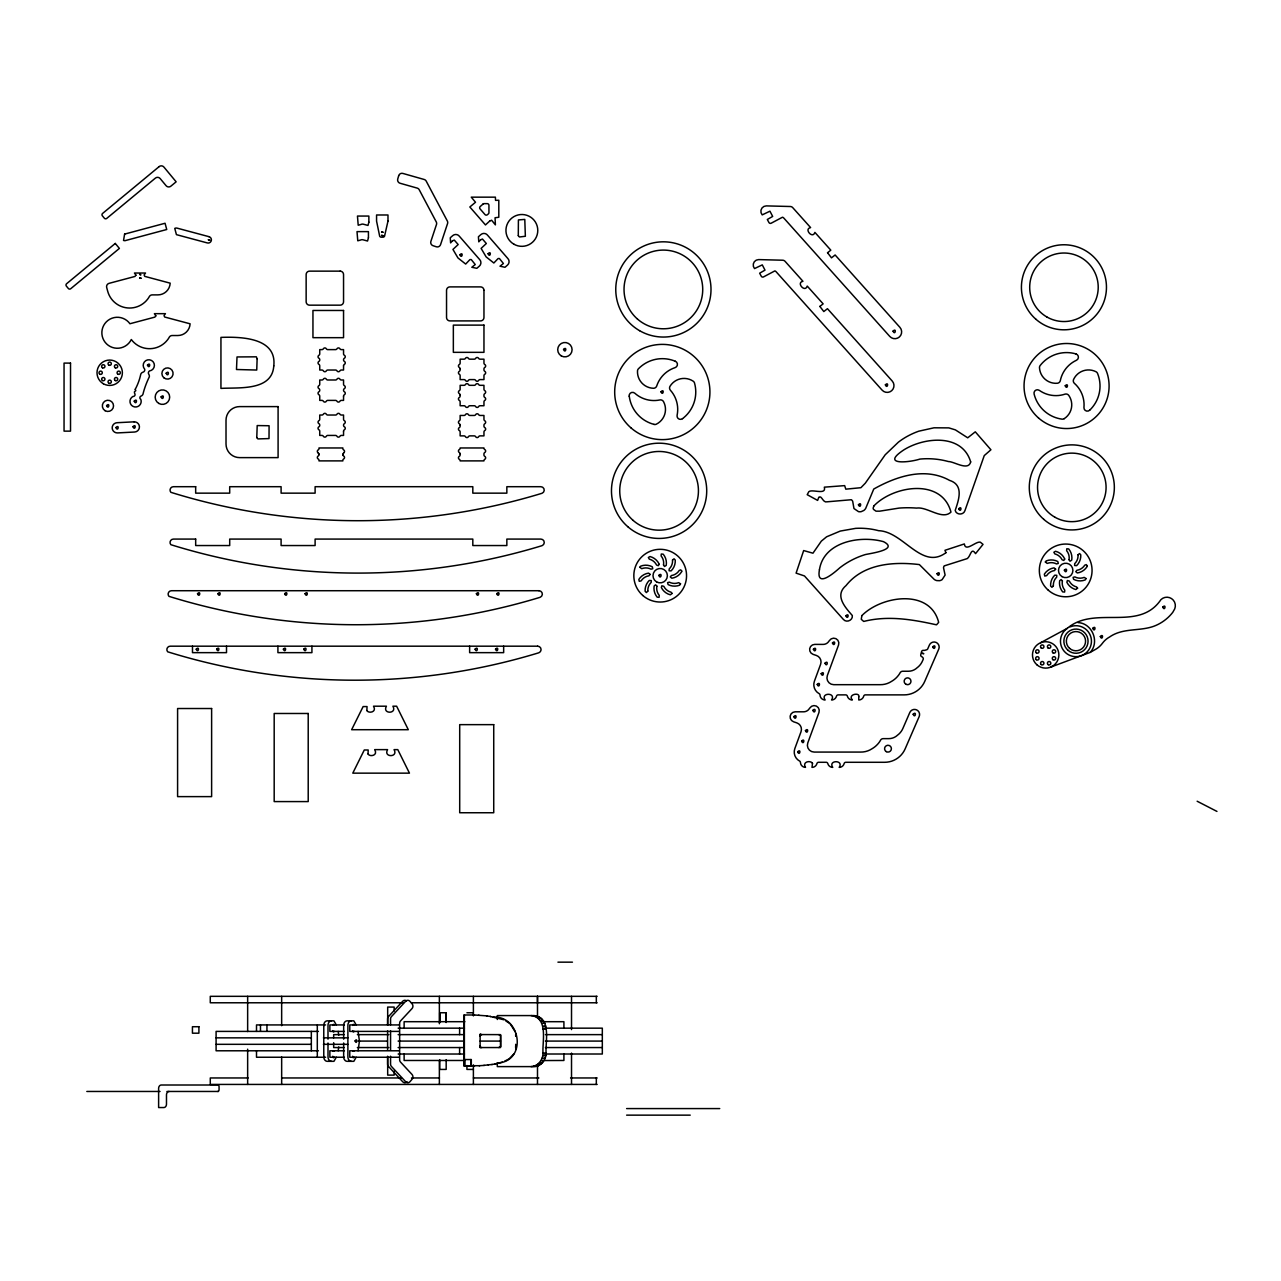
<?xml version="1.0" encoding="UTF-8"?>
<svg xmlns="http://www.w3.org/2000/svg" width="1281" height="1281" viewBox="0 0 1281 1281"><rect width="100%" height="100%" fill="white"/><g stroke="black" fill="none" stroke-linecap="round" stroke-linejoin="round"><path stroke-width="1.5" d="M439.719 1022.334L439.719 1012.759L446.172 1012.759L446.172 1022.526M446.172 1022.334L446.172 1012.759M537.492 1002.783L537.492 996.33L537.492 1017.867M332.772 1030.629L333.364 1031.926L334.437 1031.397M352.659 1030.629L353.252 1031.926L354.325 1031.397M531.055 1066.609C538.052 1066.577 543.144 1059.643 543 1052.998C542.183 1041.869 548.604 1017.578 531.055 1015.577M497.3 1062.67L497.3 1066.609L534.129 1066.609C541.142 1066.577 546.218 1059.643 546.074 1052.998C545.274 1041.869 551.695 1017.578 534.129 1015.577L497.3 1015.577L497.3 1019.5M338.2 1050.788L338.728 1046.913M358.072 1050.788L359.433 1041.085L358.072 1031.397M332.772 1025.408L333.476 1024.368L334.437 1024.928M352.643 1025.408L353.348 1024.368L354.325 1024.928M332.82 1056.249L333.38 1057.77L334.437 1057.241M352.691 1056.249L353.252 1057.77L354.325 1057.241M515.651 1049.507L516.259 1046.513M332.804 1051.028L334.437 1050.788M352.691 1051.028L354.325 1050.788M336.279 1057.241L333.957 1061.325L327.199 1061.325A4.564 3.443 -90 0 1 323.773 1056.361M356.15 1057.241L353.844 1061.325L347.087 1061.325A4.564 3.443 -90 0 1 343.66 1056.361L343.66 1042.99M1052.998 665.896L1050.724 667.113L1090.147 652.413C1099.995 642.021 1092.165 623.094 1077.929 622.598M515.715 1036.313L515.635 1034.536M480.103 1045.856L480.023 1047.442L481.784 1047.522M513.809 1054.007L509.214 1058.811L504.618 1061.212M515.635 1047.634L515.715 1045.872M480.407 1034.424L480.103 1036.329M498.773 1034.648L500.759 1035.176L500.807 1046.689L498.773 1047.522M1090.147 652.413L1095.623 649.323A22.466 22.466 0 0 0 1102.605 643.046A21.729 21.729 0 0 1 1109.538 637.025C1122.829 627.69 1139.289 631.469 1153.765 626.281A42.946 42.946 0 0 0 1172.755 612.35L1174.725 608.875A8.471 8.471 0 0 0 1160.922 599.652C1138.761 632.286 1094.647 604.952 1067.345 628.298L1040.62 642.726M481.288 1034.648L479.702 1034.568L500.455 1034.632L500.455 1047.554L480.119 1047.554L480.119 1034.632M1070.035 626.857L1072.934 625.993A15.5 15.5 0 0 1 1091.156 644.199A15.5 15.5 0 0 1 1067.345 654.063A15.5 15.5 0 0 1 1067.345 628.298M498.805 1063.006C527.196 1059.979 520.791 1015.657 493.297 1017.098M502.36 1062.109L495.123 1063.919M491.76 1064.511L495.619 1063.919M480.151 1034.343L481.784 1034.648M483.802 1065.408L488.573 1064.815M488.093 1064.815L492.256 1064.511M479.206 1065.712L484.298 1065.408M469.086 1066.016L474.803 1065.712M557.94 962.159L572.447 962.159M597.138 996.33L210.276 996.33L210.276 1002.783L403.435 1002.783M411.425 1002.783L597.138 1002.783M466.925 1012.759L473.394 1012.759M474.482 1014.984L463.882 1014.984L463.882 1066.016L471.312 1066.016L471.312 1059.547L464.379 1059.547M533.713 1015.913L536.787 1015.913M536.227 1016.922L539.317 1016.922M538.5 1018.539L541.575 1018.539M540.39 1020.701L543.48 1020.701M464.875 1021.694L404.123 1021.694L404.123 1028.163M543.048 1021.694L563.912 1021.694L563.912 1028.163M541.815 1023.279L544.889 1023.279M325.63 1024.928L256.504 1024.928L256.504 1031.397M344.397 1024.928L329.874 1024.928L329.874 1031.397L344.397 1031.397M399.288 1024.928L349.777 1024.928L349.777 1031.397L399.288 1031.397M542.696 1026.161L545.786 1026.161M398.151 1028.163L464.443 1028.163M544.361 1028.163L602.326 1028.163L602.326 1054.007L544.361 1054.007M543 1029.187L546.074 1029.187M318.409 1031.397L216.089 1031.397L216.089 1050.788L318.409 1050.788M344.189 1034.632L333.668 1034.632L333.668 1037.85M357.383 1034.632L388.88 1034.632M398.119 1034.632L464.346 1034.632M545.418 1034.632L602.326 1034.632M216.089 1037.85L311.331 1037.85M323.42 1037.85L347.888 1037.85M358.152 1041.085L387.006 1041.085M398.119 1041.085L464.346 1041.085M480.119 1041.085L500.455 1041.085M545.418 1041.085L602.326 1041.085M216.089 1044.319L311.331 1044.319M323.42 1044.319L347.888 1044.319M344.189 1047.554L333.668 1047.554L333.668 1042.702M357.383 1047.554L388.88 1047.554M398.119 1047.554L464.346 1047.554M545.418 1047.554L602.326 1047.554M344.397 1050.788L329.874 1050.788L329.874 1057.241L344.397 1057.241M399.288 1050.788L349.777 1050.788L349.777 1057.241L399.288 1057.241M543 1052.998L546.074 1052.998M398.151 1054.023L464.443 1054.023M542.76 1055.656L545.85 1055.656M325.63 1057.241L256.504 1057.241L256.504 1050.788M542.087 1058.202L545.162 1058.202M464.875 1060.476L404.123 1060.476L404.123 1054.023M540.982 1060.556L563.912 1060.476L563.912 1054.023M539.493 1062.622L542.584 1062.622M537.684 1064.303L540.774 1064.303M474.306 1065.712L479.702 1065.712M535.618 1065.568L538.709 1065.568M533.376 1066.336L536.467 1066.336M473.394 1069.427L466.925 1069.427L466.925 1065.52M248.146 1077.962L210.276 1077.962L210.276 1084.431L597.138 1084.431M281.66 1077.962L401.449 1077.962M411.425 1077.962L439.463 1077.962M473.394 1077.962L538.869 1077.962M570.573 1077.962L597.138 1077.962M86.82 1091.46L160.045 1091.46M166.93 1091.46L218.378 1091.46M626.617 1108.577L719.73 1108.577M626.617 1115.143L690.219 1115.143M474.002 1014.984L479.078 1015.289M478.582 1015.289L487.052 1015.897M486.556 1015.897L490.719 1016.49M490.223 1016.49L503.897 1019.788M1197.143 801.233L1216.95 811.417M505.851 1020.989L510.142 1023.695L515.25 1031.894M356.15 1024.928L353.844 1020.845L347.087 1020.845A4.564 3.443 -90 0 0 343.66 1025.825L343.66 1039.179M336.279 1024.928L333.957 1020.845L327.199 1020.845A4.564 3.443 -90 0 0 323.773 1025.825M515.651 1033.303L516.259 1035.705M338.2 1031.397L338.728 1035.272M596.322 996.33L596.322 1002.783M596.322 1077.962L596.322 1084.431M571.518 996.33L571.518 1029.604M571.518 1053.094L571.518 1084.431M537.492 1064.847L537.492 1084.431M515.715 1044.319L515.715 1047.554M503.657 646.184L503.657 652.653L469.631 652.653L469.631 646.184M473.394 996.33L473.394 1015.897M473.394 1064.847L473.394 1084.431M470.832 1059.547L470.832 1066.016M464.875 1059.547L464.875 1066.016M464.379 1014.984L464.379 1066.016M459.607 1028.163L459.607 1034.632M459.607 1047.554L459.607 1054.023M446.172 1059.643L446.172 1069.427L439.719 1069.427L439.719 1059.643M439.719 1012.759L439.719 1022.526M439.367 996.33L439.367 1023.727M439.367 1060.924L439.367 1084.431M394.148 1011.077L394.148 1007.074L387.679 1007.074L387.679 1025.088M394.148 1071.108L394.148 1075.111L387.679 1075.111L387.679 1057.097M390.561 1024.864L390.561 1018.987A3.395 3.026 -90 0 1 391.49 1016.538L405.709 1001.246A3.395 3.026 -90 0 1 409.984 1001.358L412.082 1003.808A3.395 3.026 -90 0 1 411.986 1008.611L400.569 1020.893A3.395 3.026 -90 0 0 399.64 1023.343L399.64 1059.691A3.395 3.026 -90 0 0 400.569 1062.141L411.986 1074.423A3.395 3.026 -90 0 1 412.082 1079.226L409.984 1081.692A3.395 3.026 -90 0 1 405.709 1081.788L391.49 1066.513A3.395 3.026 -90 0 1 390.561 1064.047L390.561 1056.217M390.561 1030.741L390.561 1050.34M387.599 1024.864L387.599 1018.987A3.395 3.026 -90 0 1 388.543 1016.538L402.746 1001.246A3.395 3.026 -90 0 1 406.509 1000.861M387.599 1030.741L387.599 1050.34M387.599 1056.217L387.599 1064.047A3.395 3.026 -90 0 0 388.543 1066.513L402.746 1081.788A3.395 3.026 -90 0 0 407.038 1081.692M328 1039.179L328 1025.825A4.564 3.443 -90 0 1 331.427 1020.845M328 1042.99L328 1056.361A4.564 3.443 -90 0 0 331.427 1061.325M323.773 1025.168L323.773 1057.017M317.304 1025.168L317.304 1057.017M311.924 646.184L311.924 652.653L277.913 652.653L277.913 646.184M311.331 1031.397L311.331 1050.788M281.66 996.33L281.66 1025.697M281.66 1057.017L281.66 1084.431M266.944 1024.928L266.944 1030.901M260.475 1024.928L260.475 1030.901M247.649 996.33L247.649 1031.557M247.649 1049.187L247.649 1084.431M226.513 646.184L226.513 652.653L192.486 652.653L192.486 646.184M169.108 1091.46A3.395 2.626 -90 0 0 166.482 1094.871L166.482 1104.158A3.395 2.626 -90 0 1 163.856 1107.553L158.62 1107.553L158.62 1088.402A3.395 2.626 -90 0 1 161.246 1085.007L217.754 1085.007A1.697 1.313 -90 0 1 219.067 1086.704L219.067 1089.763A1.697 1.313 -90 0 1 217.754 1091.46M351.314 1020.845A4.564 3.443 -90 0 0 347.888 1025.825L347.888 1056.361A4.564 3.443 -90 0 0 351.314 1061.325M343.676 453.074A1.697 1.697 0 0 0 343.676 456.02A1.697 1.697 0 0 1 343.676 458.966A1.697 1.697 0 0 0 342.892 460.888L318.953 460.888A1.697 1.697 0 0 0 318.168 458.966A1.697 1.697 0 0 1 318.168 456.02A1.697 1.697 0 0 0 318.168 453.074M318.985 453.97A2.802 2.802 0 0 1 319.017 454.547M318.168 452.85A1.697 1.697 0 0 1 318.168 449.903A1.697 1.697 0 0 0 318.953 447.966L342.892 447.966A1.697 1.697 0 0 0 343.676 449.903A1.697 1.697 0 0 1 343.676 452.85M342.876 454.899A2.802 2.802 0 0 1 342.828 454.323M654.047 424.379A33.386 33.386 0 0 1 629.259 396.181M653.983 424.411A3.395 3.395 0 0 0 656.352 424.171A16.461 16.461 0 0 0 663.542 401.674A3.395 3.395 0 0 0 659.779 399.96A28.774 28.774 0 0 1 634.832 393.235A3.395 3.395 0 0 0 629.179 396.229M257.129 358.808L256.744 370.049L236.489 369.504L237.017 356.951L256.344 356.823L257.129 358.808M343.548 431.233L343.548 435.428L341.403 435.428A1.697 1.697 0 0 0 339.929 436.293A1.697 1.697 0 0 1 336.983 436.293A1.697 1.697 0 0 0 335.51 435.428L327.792 435.428A1.697 1.697 0 0 0 326.319 436.293A1.697 1.697 0 0 1 323.372 436.293A1.697 1.697 0 0 0 321.899 435.428L319.738 435.428L319.738 431.233A1.697 1.697 0 0 0 318.889 429.759A1.697 1.697 0 0 1 318.889 426.813A1.697 1.697 0 0 0 319.738 425.34A2.802 2.802 0 0 0 319.706 424.764A1.697 1.697 0 0 0 318.889 423.643A1.697 1.697 0 0 1 318.889 420.696A1.697 1.697 0 0 0 319.738 419.223L319.738 415.028L321.899 415.028A1.697 1.697 0 0 0 323.372 414.179A1.697 1.697 0 0 1 326.319 414.179A1.697 1.697 0 0 0 327.792 415.028L335.51 415.028A1.697 1.697 0 0 0 336.983 414.179A1.697 1.697 0 0 1 339.929 414.179A1.697 1.697 0 0 0 341.403 415.028L343.548 415.028L343.548 419.223A1.697 1.697 0 0 0 344.413 420.696A1.697 1.697 0 0 1 344.413 423.643A1.697 1.697 0 0 0 343.596 424.764A2.802 2.802 0 0 0 343.548 425.34A1.697 1.697 0 0 0 344.413 426.813A1.697 1.697 0 0 1 344.413 429.759A1.697 1.697 0 0 0 343.548 431.233M343.548 396.197L343.548 400.393L341.403 400.393A1.697 1.697 0 0 0 339.929 401.241A1.697 1.697 0 0 1 336.983 401.241A1.697 1.697 0 0 0 335.51 400.393L327.792 400.393A1.697 1.697 0 0 0 326.319 401.241A1.697 1.697 0 0 1 323.372 401.241A1.697 1.697 0 0 0 321.899 400.393L319.738 400.393L319.738 396.197A1.697 1.697 0 0 0 318.889 394.724A1.697 1.697 0 0 1 318.889 391.778A1.697 1.697 0 0 0 319.738 390.305A2.802 2.802 0 0 0 319.706 389.728A1.697 1.697 0 0 0 318.889 388.607A1.697 1.697 0 0 1 318.889 385.661A1.697 1.697 0 0 0 319.738 384.188L319.738 379.993L321.899 379.993A1.697 1.697 0 0 0 323.372 379.144A1.697 1.697 0 0 1 326.319 379.144A1.697 1.697 0 0 0 327.792 379.993L335.51 379.993A1.697 1.697 0 0 0 336.983 379.144A1.697 1.697 0 0 1 339.929 379.144A1.697 1.697 0 0 0 341.403 379.993L343.548 379.993L343.548 384.188A1.697 1.697 0 0 0 344.413 385.661A1.697 1.697 0 0 1 344.413 388.607A1.697 1.697 0 0 0 343.596 389.728A2.802 2.802 0 0 0 343.548 390.305A1.697 1.697 0 0 0 344.413 391.778A1.697 1.697 0 0 1 344.413 394.724A1.697 1.697 0 0 0 343.548 396.197M343.548 365.838L343.548 370.033L341.403 370.033A1.697 1.697 0 0 0 339.929 370.882A1.697 1.697 0 0 1 336.983 370.882A1.697 1.697 0 0 0 335.51 370.033L327.792 370.033A1.697 1.697 0 0 0 326.319 370.882A1.697 1.697 0 0 1 323.372 370.882A1.697 1.697 0 0 0 321.899 370.033L319.738 370.033L319.738 365.838A1.697 1.697 0 0 0 318.889 364.364A1.697 1.697 0 0 1 318.889 361.418A1.697 1.697 0 0 0 319.738 359.945A2.802 2.802 0 0 0 319.706 359.353A1.697 1.697 0 0 0 318.889 358.232A1.697 1.697 0 0 1 318.889 355.285A1.697 1.697 0 0 0 319.738 353.812L319.738 349.617L321.899 349.617A1.697 1.697 0 0 0 323.372 348.768A1.697 1.697 0 0 1 326.319 348.768A1.697 1.697 0 0 0 327.792 349.617L335.51 349.617A1.697 1.697 0 0 0 336.983 348.768A1.697 1.697 0 0 1 339.929 348.768A1.697 1.697 0 0 0 341.403 349.617L343.548 349.617L343.548 353.812A1.697 1.697 0 0 0 344.413 355.285A1.697 1.697 0 0 1 344.413 358.232A1.697 1.697 0 0 0 343.596 359.353A2.802 2.802 0 0 0 343.548 359.945A1.697 1.697 0 0 0 344.413 361.418A1.697 1.697 0 0 1 344.413 364.364A1.697 1.697 0 0 0 343.548 365.838M460.135 453.97L460.135 454.883A1.697 1.697 0 0 1 459.287 456.356A1.697 1.697 0 0 0 459.287 459.303A1.697 1.697 0 0 1 460.135 460.888L483.946 460.888A1.697 1.697 0 0 1 484.794 459.303A1.697 1.697 0 0 0 484.794 456.356A1.697 1.697 0 0 1 483.946 454.883L483.946 453.97A1.697 1.697 0 0 1 484.794 452.497A1.697 1.697 0 0 0 484.794 449.551A1.697 1.697 0 0 1 483.946 447.966L460.135 447.966A1.697 1.697 0 0 1 459.287 449.551A1.697 1.697 0 0 0 459.287 452.497A1.697 1.697 0 0 1 460.135 453.97M460.135 425.212L460.135 426.125A1.697 1.697 0 0 1 459.287 427.598A1.697 1.697 0 0 0 459.287 430.544A1.697 1.697 0 0 1 460.135 432.017L460.135 435.876L463.994 435.876A1.697 1.697 0 0 1 465.467 436.725A1.697 1.697 0 0 0 468.414 436.725A1.697 1.697 0 0 1 469.887 435.876L474.21 435.876A1.697 1.697 0 0 1 475.683 436.725A1.697 1.697 0 0 0 478.63 436.725A1.697 1.697 0 0 1 480.103 435.876L483.962 435.876L483.962 432.017A1.697 1.697 0 0 1 484.81 430.544A1.697 1.697 0 0 0 484.81 427.598A1.697 1.697 0 0 1 483.962 426.125L483.962 425.212A1.697 1.697 0 0 1 484.81 423.739A1.697 1.697 0 0 0 484.81 420.792A1.697 1.697 0 0 1 483.962 419.319L483.962 415.46L480.103 415.46A1.697 1.697 0 0 1 478.63 414.612A1.697 1.697 0 0 0 475.683 414.612A1.697 1.697 0 0 1 474.21 415.46L469.887 415.46A1.697 1.697 0 0 1 468.414 414.612A1.697 1.697 0 0 0 465.467 414.612A1.697 1.697 0 0 1 463.994 415.46L460.135 415.46L460.135 419.319A1.697 1.697 0 0 1 459.287 420.792A1.697 1.697 0 0 0 459.287 423.739A1.697 1.697 0 0 1 460.135 425.212M460.135 395.076L460.135 395.989A1.697 1.697 0 0 1 459.287 397.462A1.697 1.697 0 0 0 459.287 400.409A1.697 1.697 0 0 1 460.135 401.882L460.135 405.741L463.994 405.741A1.697 1.697 0 0 1 465.467 406.589A1.697 1.697 0 0 0 468.414 406.589A1.697 1.697 0 0 1 469.887 405.741L474.21 405.741A1.697 1.697 0 0 1 475.683 406.589A1.697 1.697 0 0 0 478.63 406.589A1.697 1.697 0 0 1 480.103 405.741L483.962 405.741L483.962 401.882A1.697 1.697 0 0 1 484.81 400.409A1.697 1.697 0 0 0 484.81 397.462A1.697 1.697 0 0 1 483.962 395.989L483.962 395.076A1.697 1.697 0 0 1 484.81 393.603A1.697 1.697 0 0 0 484.81 390.657A1.697 1.697 0 0 1 483.962 389.184L483.962 385.325L480.103 385.325A1.697 1.697 0 0 1 478.63 384.476A1.697 1.697 0 0 0 475.683 384.476A1.697 1.697 0 0 1 474.21 385.325L469.887 385.325A1.697 1.697 0 0 1 468.414 384.476A1.697 1.697 0 0 0 465.467 384.476A1.697 1.697 0 0 1 463.994 385.325L460.135 385.325L460.135 389.184A1.697 1.697 0 0 1 459.287 390.657A1.697 1.697 0 0 0 459.287 393.603A1.697 1.697 0 0 1 460.135 395.076M460.135 368.928L460.135 369.841A1.697 1.697 0 0 1 459.287 371.314A1.697 1.697 0 0 0 459.287 374.26A1.697 1.697 0 0 1 460.135 375.733L460.135 379.592L463.994 379.592A1.697 1.697 0 0 1 465.467 380.441A1.697 1.697 0 0 0 468.414 380.441A1.697 1.697 0 0 1 469.887 379.592L474.21 379.592A1.697 1.697 0 0 1 475.683 380.441A1.697 1.697 0 0 0 478.63 380.441A1.697 1.697 0 0 1 480.103 379.592L483.962 379.592L483.962 375.733A1.697 1.697 0 0 1 484.81 374.26A1.697 1.697 0 0 0 484.81 371.314A1.697 1.697 0 0 1 483.962 369.841L483.962 368.928A1.697 1.697 0 0 1 484.81 367.455A1.697 1.697 0 0 0 484.81 364.509A1.697 1.697 0 0 1 483.962 363.035L483.962 359.176L480.103 359.176A1.697 1.697 0 0 1 478.63 358.328A1.697 1.697 0 0 0 475.683 358.328A1.697 1.697 0 0 1 474.21 359.176L469.887 359.176A1.697 1.697 0 0 1 468.414 358.328A1.697 1.697 0 0 0 465.467 358.328A1.697 1.697 0 0 1 463.994 359.176L460.135 359.176L460.135 363.035A1.697 1.697 0 0 1 459.287 364.509A1.697 1.697 0 0 0 459.287 367.455A1.697 1.697 0 0 1 460.135 368.928M483.962 290.291L483.962 317.512A3.395 3.395 0 0 1 480.551 320.907L449.935 320.907A3.395 3.395 0 0 1 446.541 317.512L446.541 290.291A3.395 3.395 0 0 1 449.935 286.896L480.551 286.896A3.395 3.395 0 0 1 483.962 290.291M489.694 221.037L485.483 224.944L469.839 206.978L475.507 202.254L471.28 197.162L495.395 197.162L495.539 200.38L498.805 200.252L498.805 217.258L495.058 217.754L495.395 224.88L491.632 220.236L489.694 221.037M858.766 696.832L858.766 699.986A5.108 5.108 0 0 0 863.714 696.159A1.697 1.697 0 0 1 865.364 694.878L904.226 694.878A22.353 22.353 0 0 0 924.722 681.428L938.749 649.131A5.108 5.108 0 0 0 936.107 642.422A5.108 5.108 0 0 0 929.382 645.064L927.764 648.794A1.697 1.697 0 0 1 926.691 649.755L924.962 650.268A3.395 3.395 0 0 1 923.489 650.364A1.697 1.697 0 0 0 921.583 651.597L920.767 654.671A1.697 1.697 0 0 0 921.663 656.641A3.395 3.395 0 0 1 922.88 657.633L922.944 657.729A1.697 1.697 0 0 1 923.153 659.427L922.592 660.708A16.445 16.445 0 0 1 917.116 667.753A12.634 12.634 0 0 1 908.389 671.244L902.769 671.244A3.058 3.058 0 0 0 900.079 672.829A20 20 0 0 1 898.317 675.503A23.058 23.058 0 0 1 891.624 681.332A20.032 20.032 0 0 1 880.127 684.678L833.739 684.678A6.805 6.805 0 0 1 827.35 675.519L838.559 644.984A5.108 5.108 0 0 0 829.415 640.564L828.086 642.277A6.805 6.805 0 0 1 823.139 644.407L814.748 644.391A5.124 5.124 0 0 0 813.131 654.383L816.365 655.456A6.805 6.805 0 0 1 820.625 664.263L814.428 681.14A10.216 10.216 0 0 0 819.103 693.629A1.697 1.697 0 0 1 820 695.055A5.108 5.108 0 0 0 825.092 699.986C820.144 692.525 836.493 692.284 831.561 699.986A5.108 5.108 0 0 0 836.493 696.159A1.697 1.697 0 0 1 838.142 694.878L845.716 694.878A1.697 1.697 0 0 1 847.365 696.159A5.108 5.108 0 0 0 852.313 699.986C847.285 694.11 860.384 692.108 858.766 696.832M818.719 497.476L817.63 500.407L807.206 494.69L808.823 491.696C812.218 488.766 826.629 495.491 824.323 487.164L844.659 485.627L845.796 489.166L860.912 487.693L865.299 483.193L885.203 454.787L898.413 442.153A71.063 71.063 0 0 1 906.532 436.757A76.668 76.668 0 0 1 918.717 431.201L934.009 427.806L948.837 427.886L955.37 429.872L967.715 437.814L975.289 431.825L990.918 449.775L984.256 455.588L964.913 510.703C963.504 515.234 956.299 515.106 955.194 510.446C958.572 500.279 964.321 485.019 949.541 480.375C924.946 466.748 896.348 476.34 873.754 489.038L865.684 508.397A7.11 7.11 0 0 1 863.762 510.495L861.232 511.631A7.046 7.046 0 0 1 858.478 511.631L853.979 508.557L852.682 501.303A3.827 3.827 0 0 0 851.305 499.734L827.238 501.8C822.77 503.353 821.649 494.402 818.719 497.476M858.43 504.794C860.672 509.742 862.033 500.711 858.43 504.794M958.732 508.765C960.894 513.777 962.399 504.762 958.732 508.765M970.678 461.929C968.404 471.328 954.217 461.512 948.42 461.544A78.814 78.814 0 0 0 919.87 459.094C909.062 462.585 880.079 465.499 903.922 449.839C924.225 437.109 962.255 433.25 970.678 461.929M937.052 573.68C938.909 578.788 940.975 569.901 937.052 573.68M135.914 275.175L134.953 276.456L109.093 283.341A3.395 3.395 0 0 0 106.691 287.504L107.684 291.203A22.722 22.722 0 0 0 147.555 299.274A19.663 19.663 0 0 0 149.285 296.648A3.395 3.395 0 0 1 152.263 294.886L157.899 294.886A12.298 12.298 0 0 0 170.181 283.165L144.769 276.376L144.096 274.935L145.506 273.029L134.457 273.029L135.914 275.175M155.834 315.831L154.873 317.112L129.941 323.741A15.5 15.5 0 0 0 106.355 321.835A15.5 15.5 0 0 0 108.389 345.406A15.5 15.5 0 0 0 131.303 339.513A22.722 22.722 0 0 0 167.475 339.929A19.663 19.663 0 0 0 169.204 337.303A3.395 3.395 0 0 1 172.182 335.526L177.819 335.526A12.298 12.298 0 0 0 190.1 323.805L164.689 317.031L164.016 315.59L165.425 313.669L154.377 313.669L155.834 315.831M135.242 389.344L135.802 390.705L134.489 391.666A3.395 3.395 0 0 0 134.841 393.795A1.793 1.793 0 0 1 133.064 396.437L133 396.437A5.62 5.62 0 0 0 130.534 403.867A5.62 5.62 0 0 0 137.804 406.541A5.62 5.62 0 0 0 140.83 399.4L140.798 399.336A1.793 1.793 0 0 1 141.038 396.069A3.395 3.395 0 0 0 142.944 394.276C144.321 388.447 146.61 382.411 149.301 376.87A3.395 3.395 0 0 0 148.788 374.276A2.386 2.386 0 0 1 149.509 370.93A5.62 5.62 0 0 0 154.104 363.532A5.62 5.62 0 0 0 145.938 360.537A5.62 5.62 0 0 0 144.657 369.152A2.386 2.386 0 0 1 143.04 372.163A3.395 3.395 0 0 0 140.766 374.26C139.629 379.56 137.836 384.46 135.258 389.28M355.093 1040.909C356.807 1045.712 357.783 1036.889 355.093 1040.909M819.872 306.431L823.811 311.555L827.446 308.689L892.249 381.065A6.805 6.805 0 0 1 891.72 390.673A6.805 6.805 0 0 1 882.113 390.145L776.19 271.828A3.395 3.395 0 0 0 774.909 270.931A3.395 3.395 0 0 0 774.348 271.172L763.54 276.904A1.697 1.697 0 0 1 761.25 276.184L759.649 273.189L764.997 270.131L762.275 264.879L754.525 268.578A5.428 5.428 0 0 1 758.624 259.595L782.723 260.219A3.395 3.395 0 0 1 785.077 261.34L802.947 281.308C795.869 282.557 805.06 293.077 807.222 286.079L823.139 303.869L819.872 306.431M827.542 252.741L831.497 257.849L835.116 254.983L899.919 327.36A6.805 6.805 0 0 1 899.39 336.967A6.805 6.805 0 0 1 889.783 336.439L783.86 218.122A3.395 3.395 0 0 0 782.595 217.242A3.395 3.395 0 0 0 782.018 217.466L771.21 223.198A1.697 1.697 0 0 1 768.92 222.494L767.319 219.483L772.667 216.425L769.945 211.189L762.195 214.888A5.428 5.428 0 0 1 766.294 205.889L790.393 206.513A3.395 3.395 0 0 1 792.747 207.65L810.617 227.602C803.555 228.851 812.73 239.387 814.892 232.389L830.809 250.163L827.542 252.741M672.541 559.973L672.541 560.245A11.161 11.161 0 0 1 669.194 568.956L669.082 570.766L671.1 570.894A13.883 13.883 0 0 0 675.247 560.069L674.062 558.804L672.541 559.973M1078.058 554.721L1078.042 554.993A11.161 11.161 0 0 1 1074.711 563.688L1074.599 565.513L1076.616 565.642A13.883 13.883 0 0 0 1080.764 554.817L1079.579 553.552L1078.058 554.721M639.843 567.243L641.701 568.7A11.161 11.161 0 0 1 651.004 569.18L652.766 568.732L652.269 566.762A13.883 13.883 0 0 0 640.692 566.17L639.843 567.243M647.834 591.101L646.425 592.559L645.128 591.278A13.883 13.883 0 0 1 649.275 580.453L651.292 580.581L651.18 582.391A11.161 11.161 0 0 0 647.834 591.101M672.061 593.423L670.379 594.816A13.883 13.883 0 0 1 661.348 587.531L661.845 585.785L663.798 586.33A11.161 11.161 0 0 0 671.052 592.19L672.061 593.423M680.531 583.832L679.683 585.177A13.883 13.883 0 0 1 668.106 584.584L667.593 582.615L669.371 582.166A11.161 11.161 0 0 0 678.674 582.647L680.531 583.832M681.748 571.086L681.54 571.902A13.883 13.883 0 0 1 671.82 578.227L670.267 576.93L671.436 575.537A11.161 11.161 0 0 0 679.25 570.445L680.723 569.853L681.748 571.086M1045.36 561.975L1047.201 563.432A11.161 11.161 0 0 1 1056.521 563.928L1058.282 563.464L1057.786 561.51A13.883 13.883 0 0 0 1046.209 560.918L1045.36 561.975M1053.35 585.849L1051.941 587.29L1050.628 586.025A13.883 13.883 0 0 1 1054.775 575.185L1056.793 575.313L1056.681 577.139A11.161 11.161 0 0 0 1053.35 585.849M1077.577 588.155L1075.88 589.564A13.883 13.883 0 0 1 1066.865 582.279L1067.361 580.517L1069.299 581.062A11.161 11.161 0 0 0 1076.552 586.922L1077.577 588.155M1086.048 578.564L1085.199 579.925A13.883 13.883 0 0 1 1073.606 579.316L1073.11 577.363L1074.871 576.914A11.161 11.161 0 0 0 1084.19 577.395L1086.048 578.564M1087.265 565.834L1087.057 566.65A13.883 13.883 0 0 1 1077.337 572.975L1075.784 571.678L1076.937 570.269A11.161 11.161 0 0 0 1084.751 565.193L1086.24 564.601L1087.265 565.834M256.776 437.558L257.881 438.919L269.01 438.582L269.09 425.74L257.193 425.564L256.776 437.558M518.293 235.624L519.413 237.001L525.354 236.264L524.794 219.419L518.405 219.932L518.293 235.624M819.44 569.741C815.901 588.844 834.475 572.543 839.856 567.755A78.814 78.814 0 0 1 865.299 554.577C871.176 553.248 899.086 549.565 883.522 541.671C860.384 535.17 823.747 541.543 819.44 569.741M650.108 574.416L648.939 575.81A11.161 11.161 0 0 0 641.124 580.901L639.251 581.318L638.835 579.444A13.883 13.883 0 0 1 648.554 573.119L650.108 574.416M656.865 586.122L656.849 586.41A11.161 11.161 0 0 0 659.267 595.409L659.091 597.33L657.169 597.154A13.883 13.883 0 0 1 654.159 585.961L655.584 584.825L656.865 586.122M659.155 564.361L658.274 565.69L656.577 565.033A11.161 11.161 0 0 0 649.323 559.157L648.346 557.507L649.995 556.53A13.883 13.883 0 0 1 659.01 563.816L659.155 564.361M663.526 564.937L664.503 566.474L666.216 565.401A13.883 13.883 0 0 0 663.206 554.193L661.284 554.016L661.108 555.938A11.161 11.161 0 0 1 663.526 564.937M1055.624 569.148L1054.455 570.557A11.161 11.161 0 0 0 1046.641 575.633L1044.768 576.066L1044.335 574.192A13.883 13.883 0 0 1 1054.055 567.867L1055.624 569.148M1062.381 580.869L1062.349 581.158A11.161 11.161 0 0 0 1064.783 590.157L1064.607 592.078L1062.686 591.902A13.883 13.883 0 0 1 1059.675 580.693L1061.1 579.572L1062.381 580.869M1064.671 559.108L1063.79 560.438L1062.093 559.765A11.161 11.161 0 0 0 1054.839 553.904L1053.863 552.255L1055.512 551.262A13.883 13.883 0 0 1 1064.527 558.564L1064.671 559.108M1069.043 559.685L1070.019 561.222L1071.717 560.133A13.883 13.883 0 0 0 1068.706 548.941L1066.801 548.764L1066.625 550.67A11.161 11.161 0 0 1 1069.043 559.685M845.908 615.777C847.83 620.885 849.751 611.902 845.908 615.777M945.938 552.703C921.728 570.685 903.457 531.471 878.654 530.702A71.063 71.063 0 0 0 869.094 528.829A76.668 76.668 0 0 0 855.708 528.348L840.272 531.071L826.597 536.803L821.329 541.142L812.955 553.2L803.667 550.558L796.093 573.135L804.484 575.954L843.426 619.476C846.469 623.126 853.066 620.26 852.313 615.52C845.3 607.434 834.155 595.521 846.036 585.577C863.554 563.576 893.642 561.51 919.374 564.585L934.233 579.396A7.11 7.11 0 0 0 936.811 580.597L939.581 580.693A7.046 7.046 0 0 0 942.127 579.62L945.106 575.073L943.537 567.867A3.827 3.827 0 0 1 944.209 565.898L967.235 558.596C970.822 556.066 971.126 546.747 975.562 553.632L983.023 544.377L980.365 542.215C976.122 540.806 965.378 552.527 964.337 543.945L944.946 550.318L945.938 552.703M366.878 710.555C368.576 713.773 377.222 712.172 373.508 706.199L386.43 706.199C381.866 714.19 397.462 714.174 392.899 706.199L396.63 706.199L408.303 729.706L351.635 729.706L363.131 706.568L367.039 706.568L366.878 710.555M368.031 753.981C369.729 757.199 378.391 755.598 374.66 749.625L387.583 749.625C383.019 757.615 398.615 757.599 394.052 749.625L397.783 749.625L409.456 773.148L352.787 773.148L364.284 749.993L368.191 749.993L368.031 753.981M812.506 763.252L811.994 767.383A5.108 5.108 0 0 0 816.926 763.556A1.697 1.697 0 0 1 818.575 762.291L826.149 762.291A1.697 1.697 0 0 1 827.798 763.556A5.108 5.108 0 0 0 832.73 767.383C827.814 759.857 844.179 759.793 839.199 767.383A5.108 5.108 0 0 0 844.147 763.556A1.697 1.697 0 0 1 845.78 762.291L884.659 762.291A22.353 22.353 0 0 0 905.155 748.841L919.182 716.543A5.108 5.108 0 0 0 916.523 709.834A5.108 5.108 0 0 0 909.814 712.476L903.025 728.12A16.445 16.445 0 0 1 897.533 735.166A12.634 12.634 0 0 1 888.822 738.641L883.185 738.641A3.058 3.058 0 0 0 880.511 740.242A20 20 0 0 1 878.75 742.916A23.058 23.058 0 0 1 872.057 748.728A20.032 20.032 0 0 1 860.544 752.075L814.172 752.075A6.805 6.805 0 0 1 807.783 742.932L818.991 712.396A5.108 5.108 0 0 0 809.848 707.977L808.519 709.69A6.805 6.805 0 0 1 803.571 711.804L795.181 711.804A5.124 5.124 0 0 0 793.563 721.779L796.798 722.868A6.805 6.805 0 0 1 801.041 731.659L794.844 748.552A10.216 10.216 0 0 0 799.536 761.026A1.697 1.697 0 0 1 800.433 762.467A5.108 5.108 0 0 0 805.525 767.383C801.858 761.987 810.072 759.873 812.506 763.252M106.595 405.597C108.597 410.689 110.39 401.674 106.595 405.597M115.947 427.55C117.948 432.626 119.741 423.611 115.947 427.55M139.661 274.47L140.942 274.871L139.693 274.342M139.661 277.929L140.99 278.185L139.661 277.929M134.233 401.129C136.234 406.205 138.028 397.19 134.233 401.129M132.984 426.669C134.985 431.761 136.779 422.746 132.984 426.669M147.459 365.101C149.461 370.177 151.254 361.162 147.459 365.101M161.102 396.886C163.103 401.962 164.897 392.947 161.102 396.886M166.162 373.219C168.163 378.311 169.957 369.296 166.162 373.219M208.371 239.851L209.908 240.155L208.419 239.707M197.514 593.711C199.516 598.803 201.309 589.772 197.514 593.711M196.233 649.179C198.235 654.255 200.028 645.24 196.233 649.179M217.914 593.695C219.916 598.771 221.725 589.756 217.914 593.695M216.649 649.163C218.651 654.239 220.444 645.224 216.649 649.163M284.654 593.695C286.656 598.771 288.449 589.756 284.654 593.695M283.373 649.163C285.375 654.239 287.168 645.224 283.373 649.163M305.07 593.695C307.072 598.771 308.865 589.756 305.07 593.695M303.789 649.163C305.791 654.239 307.584 645.224 303.789 649.163M381.61 231.957L382.939 232.229L381.61 231.957M381.61 235.4L382.939 235.672L381.61 235.4M459.927 254.775C461.929 259.867 463.722 250.836 459.927 254.775M488.093 253.718C490.095 258.81 491.888 249.795 488.093 253.718M476.388 593.695C478.389 598.771 480.183 589.756 476.388 593.695M475.107 649.163C477.108 654.239 478.902 645.224 475.107 649.163M496.788 593.695C498.789 598.771 500.583 589.756 496.788 593.695M495.507 649.163C497.524 654.239 499.318 645.224 495.507 649.163M563.56 349.425C565.562 354.517 567.355 345.486 563.56 349.425M660.964 391.746C662.966 396.822 664.775 387.807 660.964 391.746M658.85 575.409C660.852 580.501 662.645 571.47 658.85 575.409M793.836 716.655C795.837 721.747 797.631 712.716 793.836 716.655M797.663 751.803C799.664 756.895 801.458 747.88 797.663 751.803M801.602 741.075C803.603 746.166 805.397 737.135 801.602 741.075M805.445 730.602C807.446 735.694 809.24 726.679 805.445 730.602M813.403 649.259C815.405 654.335 817.198 645.32 813.403 649.259M812.875 710.363C814.876 715.455 816.67 706.439 812.875 710.363M817.23 684.406C819.232 689.482 821.025 680.467 817.23 684.406M821.169 673.678C823.171 678.754 824.964 669.739 821.169 673.678M825.012 663.206C827.014 668.282 828.807 659.267 825.012 663.206M832.442 642.966C834.443 648.042 836.237 639.027 832.442 642.966M885.379 384.828C887.381 389.904 889.174 380.889 885.379 384.828M893.065 331.122C895.067 336.214 896.86 327.183 893.065 331.122M913.161 714.238C915.162 719.33 916.956 710.315 913.161 714.238M922.272 653.39L923.809 653.694L922.32 653.246M932.728 646.841C934.73 651.917 936.523 642.902 932.728 646.841M1065.232 385.757C1067.233 390.849 1069.027 381.834 1065.232 385.757M1064.367 570.157C1066.368 575.233 1068.162 566.218 1064.367 570.157M1092.757 628.331C1094.759 633.422 1096.552 624.407 1092.757 628.331M1100.315 636.529C1102.317 641.621 1104.11 632.606 1100.315 636.529M1162.78 607.082C1164.781 612.158 1166.575 603.143 1162.78 607.082M273.782 365.902C272.148 391.249 238.778 387.31 220.94 388.399L220.94 337.383C240.492 336.711 277.016 337.351 273.782 365.902M452.449 240.828L450.608 242.878L450.255 237.786L452.769 235.592A4.564 4.564 0 0 1 459.463 236.361L479.51 259.386A4.564 4.564 0 0 1 479.35 266.128L476.82 268.321L471.824 267.265L475.235 264.543L471.264 259.579L469.935 259.579L465.676 264.062L457.941 257.929L452.946 249.427L458.166 244.559L454.291 240.091L452.449 240.828M480.631 239.771L478.79 241.837L478.421 236.745L480.951 234.535A4.564 4.564 0 0 1 487.645 235.304L507.692 258.346A4.564 4.564 0 0 1 507.516 265.071L505.002 267.281L500.006 266.208L503.401 263.502L499.43 258.538L498.117 258.522L493.842 263.005L486.123 256.873L481.112 248.386L486.332 243.518L482.457 239.035L480.631 239.771M124.609 234.103L123.536 240.476L124.93 240.7L166.738 229.507L165.057 223.262L124.609 234.103M368.864 222.189L367.983 225.44L363.42 224.223A3.395 3.395 0 0 0 361.002 224.463L358.2 225.216L357.463 216.057L368.864 216.057L368.864 222.189M368.432 237.754L367.551 241.02L362.971 239.787A3.395 3.395 0 0 0 360.569 240.043L357.767 240.796L357.015 231.621L368.432 231.621L368.432 237.754M387.983 221.117L384.7 235.48A1.697 1.697 0 0 1 383.003 237.177L381.226 237.177A1.697 1.697 0 0 1 379.528 235.48L376.566 221.117L376.566 214.984L387.983 214.984L387.983 221.117M398.663 175.785L397.734 179.052A3.395 3.395 0 0 0 400.072 183.247L417.158 188.099A3.395 3.395 0 0 1 419.239 189.78L436.245 221.885A3.395 3.395 0 0 1 436.469 224.543L430.88 241.404A3.395 3.395 0 0 0 433.042 245.696L436.261 246.769A3.395 3.395 0 0 0 440.568 244.607L447.533 223.631A3.395 3.395 0 0 0 447.309 220.956L426.221 181.149A3.395 3.395 0 0 0 424.139 179.468L402.858 173.431A3.395 3.395 0 0 0 398.663 175.785M873.85 505.947L873.242 507.788A1.745 1.745 0 0 0 873.85 509.63L876.012 511.167L879.695 511.167L899.054 508.093A111.095 111.095 0 0 1 916.556 508.093C927.156 506.395 942.336 520.55 950.966 512.08C941.871 477.845 893.465 485.483 873.85 505.947M861.873 615.617L861.264 619.299L863.714 621.445C888.069 615.28 912.584 619.508 936.523 624.824L938.669 622.374C930.118 588.235 881.344 595.745 861.873 615.617M483.065 204.047L480.247 206.497A1.697 1.697 0 0 0 480.071 208.899L484.987 214.551A1.697 1.697 0 0 0 487.388 214.712L488.349 213.879A1.697 1.697 0 0 0 488.942 212.598L488.942 205.328A1.697 1.697 0 0 0 487.228 203.631L484.186 203.631A1.697 1.697 0 0 0 483.065 204.047M159.132 166.626L102.608 213.431A1.697 1.697 0 0 0 102.384 215.832L104.337 218.186A1.697 1.697 0 0 0 106.739 218.411L155.385 178.123A3.395 3.395 0 0 1 160.173 178.571L166.098 185.713A3.395 3.395 0 0 0 170.885 186.161L176.138 181.822L163.92 167.074A3.395 3.395 0 0 0 159.132 166.626M115.274 243.438L66.612 283.725A1.697 1.697 0 0 0 66.388 286.127L68.341 288.481A1.697 1.697 0 0 0 70.743 288.705L119.389 248.418L115.274 243.438M134.057 421.833L117.019 422.714A5.108 5.108 0 0 0 112.184 428.078A5.108 5.108 0 0 0 117.548 432.914L134.585 432.033A5.108 5.108 0 0 0 139.421 426.669A5.108 5.108 0 0 0 134.057 421.833M340.154 271.14L309.538 271.14A3.395 3.395 0 0 0 306.143 274.55L306.143 301.756A3.395 3.395 0 0 0 309.538 305.166L340.154 305.166A3.395 3.395 0 0 0 343.548 301.756L343.548 274.55A3.395 3.395 0 0 0 340.154 271.14M343.548 310.466L312.948 310.466L312.948 337.672L343.548 337.672L343.548 310.466M483.962 325.118L453.346 325.118L453.346 352.339L483.962 352.339L483.962 325.118M70.519 363.099L64.05 363.099L64.05 431.137L70.519 431.137L70.519 363.099M278.089 406.605L239.627 406.605A13.611 13.611 0 0 0 226.016 420.216L226.016 444.027A13.611 13.611 0 0 0 239.627 457.621L278.089 457.621L278.089 406.605M195.673 486.7L173.447 486.7A3.395 3.395 0 0 0 170.869 492.32A631.005 631.005 0 0 0 542.055 493.265A3.395 3.395 0 0 0 540.822 486.7L506.844 486.7L506.844 493.153L472.817 493.153L472.817 486.7L315.11 486.7L315.11 493.153L281.099 493.153L281.099 486.7L229.699 486.7L229.699 493.153L195.673 493.153L195.673 486.7M195.673 539.077L173.447 539.077A3.395 3.395 0 0 0 170.869 544.697A631.005 631.005 0 0 0 542.055 545.658A3.395 3.395 0 0 0 540.822 539.077L506.844 539.077L506.844 545.546L472.817 545.546L472.817 539.077L315.11 539.077L315.11 545.546L281.099 545.546L281.099 539.077L229.699 539.077L229.699 545.546L195.673 545.546L195.673 539.077M538.901 590.717L171.526 590.717A3.395 3.395 0 0 0 168.948 596.338A631.005 631.005 0 0 0 540.134 597.298A3.395 3.395 0 0 0 538.901 590.717M537.636 646.184L170.261 646.184A3.395 3.395 0 0 0 167.683 651.805A631.005 631.005 0 0 0 538.869 652.766A3.395 3.395 0 0 0 537.636 646.184M211.621 708.521L177.595 708.521L177.595 796.622L211.621 796.622L211.621 708.521M308.209 713.485L274.182 713.485L274.182 801.586L308.209 801.586L308.209 713.485M493.729 724.646L459.703 724.646L459.703 812.746L493.729 812.746L493.729 724.646M198.907 1026.722L192.438 1026.722L192.438 1033.191L198.907 1033.191L198.907 1026.722M209.011 236.681L177.178 228.162A3.395 3.395 0 0 0 174.76 228.402L176.426 234.647L207.33 242.926A3.235 3.235 0 0 0 211.285 240.652A3.235 3.235 0 0 0 209.011 236.681M158.796 403.435A7.254 7.254 0 0 0 169.684 397.142A7.254 7.254 0 0 0 158.796 390.865A7.254 7.254 0 0 0 158.796 403.435M105.122 410.721A5.62 5.62 0 0 0 113.545 405.869A5.62 5.62 0 0 0 105.122 401.001A5.62 5.62 0 0 0 105.122 410.721M163.792 377.719A5.62 5.62 0 0 0 172.999 374.58A5.62 5.62 0 0 0 165.697 368.175A5.62 5.62 0 0 0 163.792 377.719M103.345 383.74A12.698 12.698 0 0 0 122.384 372.739A12.698 12.698 0 0 0 103.345 361.754A12.698 12.698 0 0 0 103.345 383.74M102.48 380.553A1.649 1.649 0 0 0 104.946 379.128A1.649 1.649 0 0 0 102.48 377.703A1.649 1.649 0 0 0 102.48 380.553M115.258 380.553A1.649 1.649 0 0 0 117.724 379.128A1.649 1.649 0 0 0 115.258 377.703A1.649 1.649 0 0 0 115.258 380.553M117.644 373.988A1.649 1.649 0 0 0 120.334 373.059A1.649 1.649 0 0 0 118.188 371.186A1.649 1.649 0 0 0 117.644 373.988M108.869 383.211A1.649 1.649 0 0 0 111.335 381.786A1.649 1.649 0 0 0 108.869 380.345A1.649 1.649 0 0 0 108.869 383.211M99.566 373.988A1.649 1.649 0 0 0 102.272 373.059A1.649 1.649 0 0 0 100.126 371.186A1.649 1.649 0 0 0 99.566 373.988M115.258 367.791A1.649 1.649 0 0 0 117.724 366.35A1.649 1.649 0 0 0 115.258 364.925A1.649 1.649 0 0 0 115.258 367.791M108.869 365.133A1.649 1.649 0 0 0 111.335 363.708A1.649 1.649 0 0 0 108.869 362.283A1.649 1.649 0 0 0 108.869 365.133M102.48 367.791A1.649 1.649 0 0 0 104.946 366.35A1.649 1.649 0 0 0 102.48 364.925A1.649 1.649 0 0 0 102.48 367.791M639.571 330.674A47.621 47.621 0 0 0 711.003 289.426A47.621 47.621 0 0 0 639.571 248.194A47.621 47.621 0 0 0 639.571 330.674M637.426 319.017A39.359 39.359 0 0 0 701.972 297.112A39.359 39.359 0 0 0 650.732 252.165A39.359 39.359 0 0 0 637.426 319.017M513.905 244.207A15.916 15.916 0 0 0 537.78 230.42A15.916 15.916 0 0 0 513.905 216.633A15.916 15.916 0 0 0 513.905 244.207M905.859 684.214A3.395 3.395 0 0 0 910.967 681.268A3.395 3.395 0 0 0 905.859 678.322A3.395 3.395 0 0 0 905.859 684.214M561.302 355.926A7.206 7.206 0 0 0 572.095 349.697A7.206 7.206 0 0 0 561.302 343.452A7.206 7.206 0 0 0 561.302 355.926M642.806 595.489A26.357 26.357 0 0 0 686.04 580.821A26.357 26.357 0 0 0 651.709 550.718A26.357 26.357 0 0 0 642.806 595.489M656.593 581.91A7.206 7.206 0 0 0 667.385 575.681A7.206 7.206 0 0 0 656.593 569.437A7.206 7.206 0 0 0 656.593 581.91M627.69 526.619A47.621 47.621 0 0 0 705.799 500.118A47.621 47.621 0 0 0 643.783 445.724A47.621 47.621 0 0 0 627.69 526.619M633.134 520.406A39.359 39.359 0 0 0 697.681 498.501A39.359 39.359 0 0 0 646.441 453.554A39.359 39.359 0 0 0 633.134 520.406M630.909 427.806A47.621 47.621 0 0 0 709.017 401.289A47.621 47.621 0 0 0 647.001 346.911A47.621 47.621 0 0 0 630.909 427.806M682.517 418.663A33.386 33.386 0 0 0 694.542 383.099A3.395 3.395 0 0 0 693.149 381.162A16.461 16.461 0 0 0 670.075 386.189A3.395 3.395 0 0 0 670.459 390.305A28.774 28.774 0 0 1 677.105 415.268A3.395 3.395 0 0 0 682.517 418.663M675.359 361.29A33.386 33.386 0 0 0 638.546 368.672A3.395 3.395 0 0 0 637.506 370.801A16.461 16.461 0 0 0 653.39 388.271A3.395 3.395 0 0 0 656.753 385.885A28.774 28.774 0 0 1 675.055 367.647A3.395 3.395 0 0 0 675.295 361.242M1036.97 664.839A13.194 13.194 0 0 0 1058.618 657.489A13.194 13.194 0 0 0 1041.437 642.422A13.194 13.194 0 0 0 1036.97 664.839M1041.373 648.09A1.697 1.697 0 0 0 1043.935 646.617A1.697 1.697 0 0 0 1041.373 645.144A1.697 1.697 0 0 0 1041.373 648.09M1047.986 647.898A1.697 1.697 0 0 0 1050.772 646.953A1.697 1.697 0 0 0 1048.563 645A1.697 1.697 0 0 0 1047.986 647.898M1052.854 652.75A1.697 1.697 0 0 0 1055.64 651.805A1.697 1.697 0 0 0 1053.43 649.867A1.697 1.697 0 0 0 1052.854 652.75M1052.854 659.635A1.697 1.697 0 0 0 1055.656 658.69A1.697 1.697 0 0 0 1053.43 656.753A1.697 1.697 0 0 0 1052.854 659.635M1048.258 664.695A1.697 1.697 0 0 0 1050.82 663.222A1.697 1.697 0 0 0 1048.258 661.749A1.697 1.697 0 0 0 1048.258 664.695M1041.117 664.503A1.697 1.697 0 0 0 1043.903 663.558A1.697 1.697 0 0 0 1041.693 661.62A1.697 1.697 0 0 0 1041.117 664.503M1036.249 659.651A1.697 1.697 0 0 0 1039.035 658.69A1.697 1.697 0 0 0 1036.825 656.753A1.697 1.697 0 0 0 1036.249 659.651M1036.249 652.766A1.697 1.697 0 0 0 1039.035 651.821A1.697 1.697 0 0 0 1036.825 649.867A1.697 1.697 0 0 0 1036.249 652.766M1069.619 648.41A9.624 9.624 0 0 0 1085.391 643.062A9.624 9.624 0 0 0 1072.87 632.077A9.624 9.624 0 0 0 1069.619 648.41M1067.986 650.268A12.089 12.089 0 0 0 1087.825 643.542A12.089 12.089 0 0 0 1072.069 629.724A12.089 12.089 0 0 0 1067.986 650.268M886.292 751.627A3.395 3.395 0 0 0 891.4 748.68A3.395 3.395 0 0 0 886.292 745.734A3.395 3.395 0 0 0 886.292 751.627M1035.913 319.257A42.513 42.513 0 0 0 1105.647 295.575A42.513 42.513 0 0 0 1050.276 247.025A42.513 42.513 0 0 0 1035.913 319.257M1046.817 316.951A34.267 34.267 0 0 0 1098.217 287.28A34.267 34.267 0 0 0 1046.817 257.609A34.267 34.267 0 0 0 1046.817 316.951M1038.539 417.99A42.513 42.513 0 0 0 1108.273 394.324A42.513 42.513 0 0 0 1052.902 345.758A42.513 42.513 0 0 0 1038.539 417.99M1064.271 418.631A16.461 16.461 0 0 0 1068.818 395.461A3.395 3.395 0 0 0 1064.959 394.164A28.774 28.774 0 0 1 1039.339 390.369A3.395 3.395 0 0 0 1034.087 393.956A33.45 33.45 0 0 0 1061.949 419.143A3.395 3.395 0 0 0 1064.271 418.631M1089.683 410.208A33.45 33.45 0 0 0 1097.577 373.476A3.395 3.395 0 0 0 1095.96 371.714A16.461 16.461 0 0 0 1073.622 379.368A3.395 3.395 0 0 0 1074.423 383.355A28.774 28.774 0 0 1 1083.95 407.438A3.395 3.395 0 0 0 1089.683 410.208M1075.96 353.924A33.45 33.45 0 0 0 1040.204 365.469A3.395 3.395 0 0 0 1039.483 367.727A16.461 16.461 0 0 0 1057.273 383.259A3.395 3.395 0 0 0 1060.332 380.569A28.774 28.774 0 0 1 1076.424 360.281A3.395 3.395 0 0 0 1075.96 353.924M1043.775 519.365A42.513 42.513 0 0 0 1113.525 495.699A42.513 42.513 0 0 0 1058.154 447.133A42.513 42.513 0 0 0 1043.775 519.365M1054.679 517.076A34.267 34.267 0 0 0 1106.079 487.404A34.267 34.267 0 0 0 1054.679 457.717A34.267 34.267 0 0 0 1054.679 517.076M1048.322 590.237A26.357 26.357 0 0 0 1091.556 575.553A26.357 26.357 0 0 0 1057.225 545.45A26.357 26.357 0 0 0 1048.322 590.237M1062.093 576.658A7.206 7.206 0 0 0 1072.902 570.413A7.206 7.206 0 0 0 1062.093 564.184A7.206 7.206 0 0 0 1062.093 576.658"/></g></svg>
